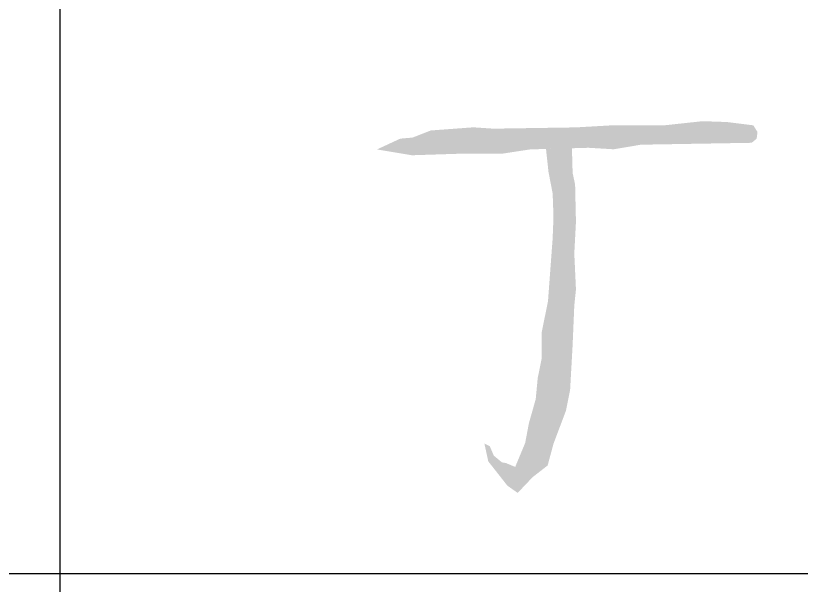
# Model space of a CAD drawing. Extents: x 4414382 to 4540065, y -615151 to -235742.
# Drawn here: x 4514591 to 4515487, y -481754 to -481104 of the extents above; entities that cross this region are included whole.
import ezdxf

# ---------------------------------------------------------------- set-up
doc = ezdxf.new("R2010")
doc.units = 0
doc.header["$LTSCALE"] = 1000
doc.header["$MEASUREMENT"] = 0
doc.layers.get('0').update_dxf_attribs({"linetype": 'CONTINUOUS'})
doc.layers.add('HATCH', color=8, linetype='CONTINUOUS')

msp = doc.modelspace()

# ---------------------------------------------------------------- hatches: boundary and pattern name
at = {"layer": 'HATCH'}
h = msp.add_hatch(color=0, dxfattribs=at)
h.paths.add_polyline_path([(4515437.2, -481236.63), (4515432.46, -481229.04), (4515402.07, -481225.25), (4515374.53, -481224.3), (4515330.85, -481229.04), (4515271.03, -481229.04), (4515230.23, -481231.39), (4515197.91, -481231.89), (4515136.19, -481232.84), (4515113.29, -481231.3), (4515092.51, -481232.84), (4515064.67, -481234.89), (4515043.88, -481243), (4515029.84, -481244.22), (4515003.25, -481256.56), (4515043.13, -481263.2), (4515102.01, -481261.3), (4515146.64, -481261.3), (4515177.97, -481256.51), (4515210.26, -481255.61), (4515244.44, -481254.66), (4515273.22, -481256.37), (4515283.38, -481254.66), (4515304.24, -481251.14), (4515345.07, -481250.44), (4515375.48, -481249.92), (4515430.56, -481248.97), (4515436.26, -481244.22)])
h.paths.add_polyline_path([(4515225.6, -481255.18), (4515210.26, -481255.61), (4515196.02, -481256), (4515198.86, -481282.18), (4515203.61, -481306.85), (4515204.56, -481333.42), (4515203.61, -481358.09), (4515201.71, -481383.71), (4515198.27, -481430.09), (4515191.27, -481464.36), (4515191.05, -481495.17), (4515186.56, -481517.62), (4515184.31, -481541.56), (4515176.51, -481569.18), (4515172.25, -481591.72), (4515163.96, -481611.59), (4515158.29, -481625.2), (4515151.97, -481640.36), (4515163.71, -481648.65), (4515180.8, -481630.62), (4515197.89, -481617.33), (4515204.54, -481592.66), (4515218.78, -481554.71), (4515223.53, -481530.99), (4515226.38, -481479.75), (4515228.28, -481435.15), (4515230.18, -481416.17), (4515228.28, -481375.37), (4515230.18, -481339.32), (4515229.22, -481296.62), (4515226.38, -481283.33)])
h.paths.add_polyline_path([(4515160.89, -481618.96), (4515150.38, -481614.57), (4515145.77, -481613.81), (4515136.55, -481606.13), (4515131.94, -481595.38), (4515125.79, -481592.31), (4515130.18, -481612.61), (4515136.55, -481620.72), (4515151.97, -481640.36), (4515158.29, -481625.2)])

# ---------------------------------------------------------------- linework, layer by layer
for p, q in [((4514642.18, -483690.74), (4514642.18, -480440.74)), ((4514642.18, -483690.74), (4514642.18, -480440.74)), ((4514642.18, -483690.74), (4514642.18, -480440.74)), ((4513062.18, -481740.74), (4518562.18, -481740.74))]:
    msp.add_line(p, q)

doc.saveas('drawing.dxf')
